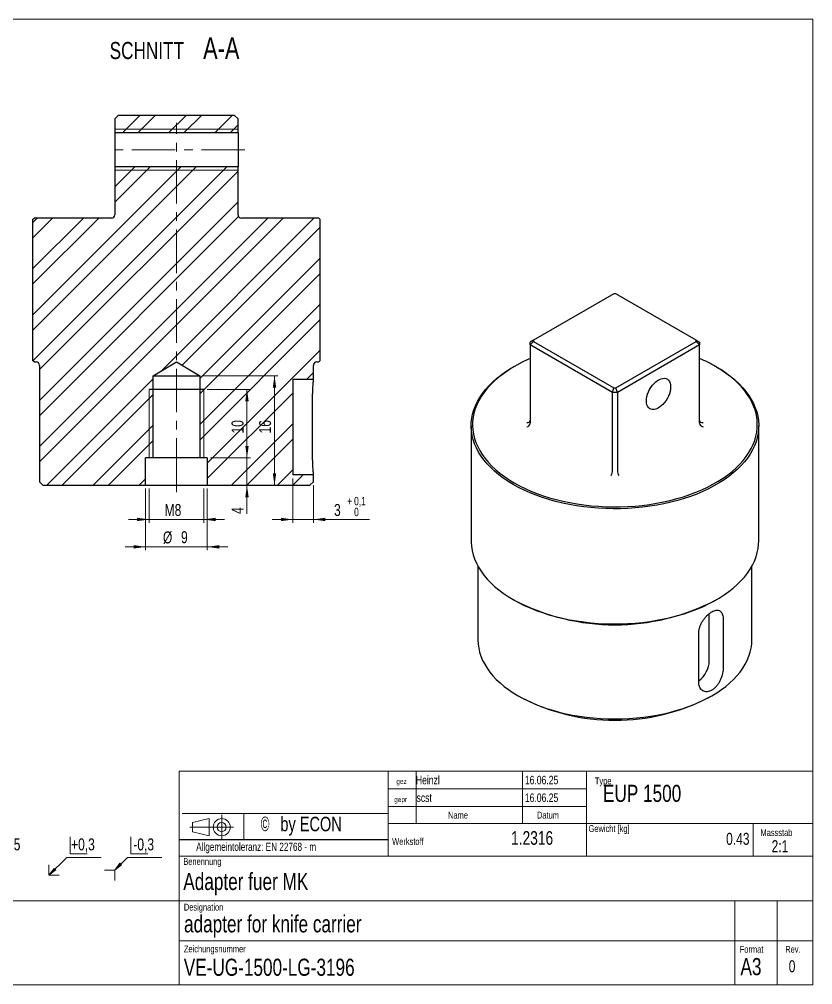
# Model space of a CAD drawing. Header units: millimetres. Extents: x 20 to 415, y 5 to 287.
# Drawn here: x 183.3 to 415, y 5 to 287 of the extents above; entities that cross this region are included whole.
import ezdxf
from ezdxf.enums import TextEntityAlignment as Align

# ---------------------------------------------------------------- set-up
doc = ezdxf.new("R2010")
doc.units = ezdxf.units.MM
doc.linetypes.add('CENTERX2', pattern=[20.32, 12.7, -2.54, 2.54, -2.54])
doc.layers.add('FORMAT', color=7, linetype='Continuous')
doc.styles.add('SLDTEXTSTYLE0', font='TXT', dxfattribs={"width": 0.75})
doc.styles.add('SLDTEXTSTYLE1', font='TXT', dxfattribs={"width": 0.605})
doc.dimstyles.new('SLDDIMSTYLE1', dxfattribs={"dimtxt": 3.5, "dimasz": 3.5, "dimexe": 0, "dimexo": 0.0625, "dimgap": 0.875, "dimtad": 1, "dimlfac": 0.5, "dimrnd": 1e-09, "dimzin": 12, "dimdsep": 46, "dimtxsty": 'SLDTEXTSTYLE0', "dimsah": 1, "dimcen": 0.09, "dimadec": 0, "dimazin": 3, "dimtfac": 1, "dimtdec": 1, "dimtofl": 0, "dimtmove": 0, "dimatfit": 3, "dimfxl": 1, "dimfrac": 2, "dimtolj": 1, "dimtzin": 12, "dimarcsym": 0})
doc.dimstyles.new('SLDDIMSTYLE11', dxfattribs={"dimtxt": 3.5, "dimasz": 3.5, "dimexe": 0, "dimexo": 0.0625, "dimgap": 0.875, "dimtad": 1, "dimlfac": 0.5, "dimrnd": 1e-09, "dimzin": 12, "dimdsep": 46, "dimtxsty": 'SLDTEXTSTYLE0', "dimsah": 1, "dimcen": 0.09, "dimadec": 0, "dimazin": 3, "dimtol": 1, "dimtp": 0.1, "dimtfac": 1, "dimtdec": 1, "dimtmove": 0, "dimatfit": 0, "dimfxl": 1, "dimfrac": 2, "dimtolj": 1, "dimarcsym": 0})
doc.dimstyles.new('SLDDIMSTYLE5', dxfattribs={"dimtxt": 3.5, "dimasz": 3.5, "dimexe": 0, "dimexo": 0.0625, "dimgap": 0.875, "dimtad": 1, "dimlfac": 0.5, "dimrnd": 1e-09, "dimzin": 12, "dimdsep": 46, "dimtxsty": 'SLDTEXTSTYLE0', "dimsah": 1, "dimcen": 0.09, "dimadec": 0, "dimazin": 3, "dimtfac": 1, "dimtdec": 1, "dimtmove": 0, "dimatfit": 0, "dimfxl": 1, "dimfrac": 2, "dimtolj": 1, "dimtzin": 12, "dimarcsym": 0})

# ---------------------------------------------------------------- blocks, each defined once
blk = doc.blocks.new('SW_NOTE_0')
at = {"color": 0, "linetype": 'Continuous', "lineweight": 18, "insert": (0, 4.51), "char_height": 3.5, "attachment_point": 1, "style": 'SLDTEXTSTYLE0'}
blk.add_mtext('DIN ISO 13715', dxfattribs=at)
blk = doc.blocks.new('Werkstückkanten - DIN ISO 13715')
at = {"linetype": 'Continuous'}
for points in [[(20.88, 1.5), (22.42, 3.5), (22.88, 3.04)], [(42.09, 4.54), (40.09, 3), (41.63, 5)]]:
    blk.add_hatch(color=7, dxfattribs=at).paths.add_polyline_path(points, flags=0)
at = {"color": 7, "linetype": 'Continuous', "lineweight": 18}
for p, q in [((27.09, 7.71), (27.09, 12.71)), ((44.81, 12.71), (44.81, 7.71)), ((26.09, 6.71), (20.88, 1.5)), ((26.09, 6.71), (36.09, 6.71)), ((27.09, 7.71), (32.09, 7.71)), ((40.09, 3), (43.81, 6.71)), ((43.81, 6.71), (53.81, 6.71)), ((44.81, 7.71), (49.81, 7.71)), ((20.88, 1.5), (20.88, 4.5)), ((20.88, 1.5), (22.42, 3.5)), ((22.88, 3.04), (20.88, 1.5)), ((22.42, 3.5), (22.88, 3.04)), ((37.09, 3), (40.09, 3)), ((40.09, 3), (41.63, 5)), ((42.09, 4.54), (40.09, 3)), ((40.09, 3), (40.09, 0)), ((41.63, 5), (42.09, 4.54)), ((20.88, 1.5), (23.88, 1.5))]:
    blk.add_line(p, q, dxfattribs=at)
blk.add_blockref('SW_NOTE_0', (-11.25, 7.76), dxfattribs=at)
at = {"color": 7, "linetype": 'Continuous', "lineweight": 18, "style": 'SLDTEXTSTYLE0', "width": 0.75}
for tag, p in [('WERT_1', (27.35, 12.18)), ('WERT_2', (45.54, 12.18))]:
    blk.add_attdef(tag, text='', height=3.5, dxfattribs=at).set_placement(p, align=Align.TOP_LEFT)
blk = doc.blocks.new('_D_17')
at = {"color": 7, "linetype": 'Continuous', "lineweight": 0}
for p, q in [((249.76, 158.9), (249.76, 164.9)), ((239.15, 158.9), (250.76, 158.9)), ((249.76, 158.9), (249.76, 150.9)), ((249.76, 150.9), (249.76, 142.5))]:
    blk.add_line(p, q, dxfattribs=at)
at = {"color": 7, "linetype": 'Continuous', "lineweight": 18}
for points in [[(249.76, 158.9), (250.26, 162.4), (249.26, 162.4)], [(249.76, 150.9), (249.26, 147.4), (250.26, 147.4)]]:
    blk.add_solid(points, dxfattribs=at)
at = {"color": 7, "linetype": 'Continuous', "lineweight": 18, "insert": (245.25, 142.5), "char_height": 3.5, "attachment_point": 1, "rotation": 90, "style": 'SLDTEXTSTYLE0'}
blk.add_mtext('4', dxfattribs=at)
blk = doc.blocks.new('_D_18')
at = {"color": 7, "linetype": 'Continuous', "lineweight": 0}
for p, q in [((220.15, 149.9), (220.15, 131.9)), ((238.15, 149.9), (238.15, 131.9)), ((220.15, 132.9), (214.15, 132.9)), ((238.15, 132.9), (220.15, 132.9)), ((238.15, 132.9), (244.15, 132.9))]:
    blk.add_line(p, q, dxfattribs=at)
at = {"color": 7, "linetype": 'Continuous', "lineweight": 18}
for points in [[(220.15, 132.9), (216.65, 133.4), (216.65, 132.4)], [(238.15, 132.9), (241.65, 132.4), (241.65, 133.4)]]:
    blk.add_solid(points, dxfattribs=at)
at = {"color": 7, "linetype": 'Continuous', "lineweight": 18, "char_height": 3.5, "attachment_point": 1, "style": 'SLDTEXTSTYLE0'}
for s, insert in [('%%c', (225.22, 137.41)), ('9', (230.5, 137.47))]:
    blk.add_mtext(s, dxfattribs=dict(at, insert=insert))
blk = doc.blocks.new('_D_19')
at = {"color": 7, "linetype": 'Continuous', "lineweight": 0}
for p, q in [((221.15, 149.9), (221.15, 139.9)), ((237.15, 149.9), (237.15, 139.9)), ((221.15, 140.9), (215.15, 140.9)), ((221.15, 140.9), (237.15, 140.9)), ((237.15, 140.9), (243.15, 140.9))]:
    blk.add_line(p, q, dxfattribs=at)
at = {"color": 7, "linetype": 'Continuous', "lineweight": 18}
for points in [[(221.15, 140.9), (217.65, 141.4), (217.65, 140.4)], [(237.15, 140.9), (240.65, 140.4), (240.65, 141.4)]]:
    blk.add_solid(points, dxfattribs=at)
at = {"color": 7, "linetype": 'Continuous', "lineweight": 18, "insert": (225.71, 145.41), "char_height": 3.5, "attachment_point": 1, "style": 'SLDTEXTSTYLE0'}
blk.add_mtext('M8', dxfattribs=at)
blk = doc.blocks.new('_D_20')
at = {"color": 7, "linetype": 'Continuous', "lineweight": 0}
for p, q in [((238.15, 178.9), (250.76, 178.9)), ((249.76, 158.9), (249.76, 178.9)), ((239.15, 158.9), (250.76, 158.9))]:
    blk.add_line(p, q, dxfattribs=at)
at = {"color": 7, "linetype": 'Continuous', "lineweight": 18}
for points in [[(249.76, 178.9), (249.26, 175.4), (250.26, 175.4)], [(249.76, 158.9), (250.26, 162.4), (249.26, 162.4)]]:
    blk.add_solid(points, dxfattribs=at)
at = {"color": 7, "linetype": 'Continuous', "lineweight": 18, "insert": (245.25, 166.02), "char_height": 3.5, "attachment_point": 1, "rotation": 90, "style": 'SLDTEXTSTYLE0'}
blk.add_mtext('10', dxfattribs=at)
blk = doc.blocks.new('_D_21')
at = {"color": 7, "linetype": 'Continuous', "lineweight": 0}
for p, q in [((263.15, 152.9), (263.15, 139.9)), ((269.15, 150.9), (269.15, 139.9)), ((263.15, 140.9), (257.15, 140.9)), ((263.15, 140.9), (269.15, 140.9)), ((269.15, 140.9), (285.58, 140.9))]:
    blk.add_line(p, q, dxfattribs=at)
at = {"color": 7, "linetype": 'Continuous', "lineweight": 18}
for points in [[(263.15, 140.9), (259.65, 141.4), (259.65, 140.4)], [(269.15, 140.9), (272.65, 140.4), (272.65, 141.4)]]:
    blk.add_solid(points, dxfattribs=at)
at = {"color": 7, "linetype": 'Continuous', "lineweight": 18, "attachment_point": 1, "style": 'SLDTEXTSTYLE0'}
for s, insert, char_height in [('+', (279.07, 147.48), 2.45), ('0,1', (281.05, 147.48), 2.45), ('3', (275.19, 145.41), 3.5), ('0', (281.05, 144.32), 2.45)]:
    blk.add_mtext(s, dxfattribs=dict(at, insert=insert, char_height=char_height))
blk = doc.blocks.new('_D_22')
at = {"color": 7, "linetype": 'Continuous', "lineweight": 0}
for p, q in [((236.95, 182.9), (258.8, 182.9)), ((257.8, 150.9), (257.8, 182.9))]:
    blk.add_line(p, q, dxfattribs=at)
at = {"color": 7, "linetype": 'Continuous', "lineweight": 18}
for points in [[(257.8, 182.9), (257.3, 179.4), (258.3, 179.4)], [(257.8, 150.9), (258.3, 154.4), (257.3, 154.4)]]:
    blk.add_solid(points, dxfattribs=at)
at = {"color": 7, "linetype": 'Continuous', "lineweight": 18, "insert": (253.29, 166.02), "char_height": 3.5, "attachment_point": 1, "rotation": 90, "style": 'SLDTEXTSTYLE0'}
blk.add_mtext('16', dxfattribs=at)

msp = doc.modelspace()

# ---------------------------------------------------------------- hatches: boundary and pattern name
at = {"linetype": 'Continuous', "lineweight": 18}
h = msp.add_hatch(dxfattribs=at)
h.set_pattern_fill('ANSI32', style=0)
h.paths.add_polyline_path([(211.150705, 253.9030961), (247.150705, 253.9030961), (247.150705, 257.9030961), (246.150705, 258.9030961), (212.150705, 258.9030961), (211.150705, 257.9030961)], flags=0)
h = msp.add_hatch(dxfattribs=at)
h.set_pattern_fill('ANSI32', style=0)
edge = h.paths.add_edge_path(flags=0)
edge.add_arc((248.150705, 229.9030961), 1, 180, 270, ccw=False)
edge.add_line((247.150705, 229.9030961), (247.150705, 243.9030961))
edge.add_line((247.150705, 243.9030961), (211.150705, 243.9030961))
edge.add_line((211.150705, 243.9030961), (211.150705, 229.9030961))
edge.add_arc((210.150705, 229.9030961), 1, 270, 360, ccw=False)
edge.add_line((210.150705, 228.9030961), (187.550705, 228.9030961))
edge.add_line((187.550705, 228.9030961), (187.150705, 228.5030961))
edge.add_line((187.150705, 228.5030961), (187.150705, 187.3030961))
edge.add_line((187.150705, 187.3030961), (187.550705, 186.9030961))
edge.add_line((187.550705, 186.9030961), (188.150705, 186.9030961))
edge.add_arc((188.150705, 185.9030961), 1, 0, 90, ccw=False)
edge.add_line((189.150705, 185.9030961), (189.150705, 151.9030961))
edge.add_line((189.150705, 151.9030961), (190.150705, 150.9030961))
edge.add_line((190.150705, 150.9030961), (220.150705, 150.9030961))
edge.add_line((220.150705, 150.9030961), (220.150705, 158.9030961))
edge.add_line((220.150705, 158.9030961), (222.350705, 158.9030961))
edge.add_line((222.350705, 158.9030961), (222.350705, 182.9030961))
edge.add_line((222.350705, 182.9030961), (229.150705, 186.9889483))
edge.add_line((229.150705, 186.9889483), (235.950705, 182.9030961))
edge.add_line((235.950705, 182.9030961), (235.950705, 158.9030961))
edge.add_line((235.950705, 158.9030961), (238.150705, 158.9030961))
edge.add_line((238.150705, 158.9030961), (238.150705, 150.9030961))
edge.add_line((238.150705, 150.9030961), (268.150705, 150.9030961))
edge.add_line((268.150705, 150.9030961), (269.150705, 151.9030961))
edge.add_line((269.150705, 151.9030961), (269.150705, 153.9030961))
edge.add_line((269.150705, 153.9030961), (263.150705, 153.9030961))
edge.add_line((263.150705, 153.9030961), (263.150705, 181.9030961))
edge.add_line((263.150705, 181.9030961), (269.150705, 181.9030961))
edge.add_line((269.150705, 181.9030961), (269.150705, 185.9030961))
edge.add_arc((270.150705, 185.9030961), 1, 90, 180, ccw=False)
edge.add_line((270.150705, 186.9030961), (270.750705, 186.9030961))
edge.add_line((270.750705, 186.9030961), (271.150705, 187.3030961))
edge.add_line((271.150705, 187.3030961), (271.150705, 228.5030961))
edge.add_line((271.150705, 228.5030961), (270.750705, 228.9030961))
edge.add_line((270.750705, 228.9030961), (248.150705, 228.9030961))

# ---------------------------------------------------------------- linework, layer by layer
at = {"color": 7, "linetype": 'Continuous', "lineweight": 18}
for p, q in [((415, 287), (20, 287)), ((415, 5), (415, 287)), ((211.150705, 254.9030961), (247.150705, 254.9030961)), ((211.150705, 242.9030961), (247.150705, 242.9030961)), ((221.150705, 158.9030961), (221.150705, 178.9030961)), ((237.150705, 158.9030961), (237.150705, 178.9030961)), ((230, 67.4032328), (230, 5)), ((230, 67.4032328), (415, 67.4032328)), ((290.9957696, 67.4032328), (290.9957696, 42.5515991)), ((299.1818151, 52.0871668), (299.1818151, 67.4032328)), ((330.1917113, 67.4032328), (330.1917113, 52.0837553)), ((348.9510088, 67.4032328), (348.9510088, 42.5515991)), ((348.9510088, 62.2477946), (290.9957696, 62.2477946)), ((348.9510088, 57.0806031), (290.9957696, 57.0806031)), ((290.9957696, 54.977416), (230.8038574, 54.977416)), ((242.3872728, 54.6436373), (242.3872728, 47.3984803)), ((248.8635686, 47.3984803), (248.8635686, 54.977416)), ((238.6950747, 53.5177845), (233.8648703, 52.3468828)), ((233.8648703, 52.3468828), (233.8648703, 49.6952348)), ((238.6950747, 48.5243331), (238.6950747, 53.5177845)), ((290.9957696, 52.0837553), (415, 52.0837553)), ((397.5981523, 52.0837553), (397.5981523, 42.5515991)), ((233.8648703, 49.6952348), (238.6950747, 48.5243331)), ((230, 42.5515991), (415, 42.5515991)), ((230, 29.4754958), (155.2110187, 29.4754958)), ((415, 29.4754958), (230, 29.4754958)), ((392.3018305, 29.4754958), (392.3018305, 5)), ((404.610727, 29.4754958), (404.610727, 5)), ((415, 17.8192917), (230, 17.8192917)), ((20, 5), (415, 5)), ((415, 5), (230, 5))]:
    msp.add_line(p, q, dxfattribs=at)
at = {"color": 7, "linetype": 'Continuous', "lineweight": 25}
for p, q in [((211.150705, 257.9030961), (212.150705, 258.9030961)), ((211.150705, 257.9030961), (211.150705, 253.9030961)), ((246.150705, 258.9030961), (212.150705, 258.9030961)), ((246.150705, 258.9030961), (247.150705, 257.9030961)), ((247.150705, 253.9030961), (247.150705, 257.9030961)), ((211.150705, 253.9030961), (247.150705, 253.9030961)), ((211.150705, 253.9030961), (211.150705, 243.9030961)), ((247.150705, 253.9030961), (247.150705, 243.9030961)), ((247.150705, 243.9030961), (211.150705, 243.9030961)), ((211.150705, 243.9030961), (211.150705, 229.9030961)), ((247.150705, 229.9030961), (247.150705, 243.9030961)), ((187.150705, 228.5030961), (187.550705, 228.9030961)), ((187.150705, 228.5030961), (187.150705, 187.3030961)), ((210.150705, 228.9030961), (187.550705, 228.9030961)), ((270.750705, 228.9030961), (248.150705, 228.9030961)), ((270.750705, 228.9030961), (271.150705, 228.5030961)), ((271.150705, 187.3030961), (271.150705, 228.5030961)), ((356.9380641, 206.7987471), (333.48222, 193.2579765)), ((357.5238505, 206.7987471), (356.9380641, 206.7987471)), ((380.9796946, 193.2579765), (357.5238505, 206.7987471)), ((333.48222, 193.2579765), (332.48222, 192.6805561)), ((332.48222, 191.864148), (333.48222, 192.9198092)), ((332.48222, 191.864148), (332.48222, 192.6805561)), ((356.5238505, 177.9852101), (332.48222, 191.864148)), ((332.48222, 191.864148), (332.48222, 169.0010052)), ((333.48222, 193.2579765), (333.48222, 192.9198092)), ((333.48222, 192.9198092), (356.9380641, 179.3790386)), ((357.5238505, 179.3790386), (380.9796946, 192.9198092)), ((381.9796946, 191.864148), (357.9380641, 177.9852101)), ((380.9796946, 192.9198092), (380.9796946, 193.2579765)), ((380.9796946, 193.2579765), (381.9796946, 192.6805561)), ((381.9796946, 191.864148), (380.9796946, 192.9198092)), ((381.9796946, 192.6805561), (381.9796946, 191.864148)), ((381.9796946, 169.0010052), (381.9796946, 191.864148)), ((187.550705, 186.9030961), (187.150705, 187.3030961)), ((187.550705, 186.9030961), (188.150705, 186.9030961)), ((222.350705, 182.9030961), (229.150705, 186.9889483)), ((229.150705, 186.9889483), (235.950705, 182.9030961)), ((270.150705, 186.9030961), (270.750705, 186.9030961)), ((271.150705, 187.3030961), (270.750705, 186.9030961)), ((189.150705, 185.9030961), (189.150705, 151.9030961)), ((269.150705, 181.9030961), (269.150705, 185.9030961)), ((327.8105355, 185.5711975), (327.5276468, 185.4078363)), ((386.9342678, 185.4078363), (386.6513791, 185.5711975)), ((222.350705, 182.9030961), (235.950705, 182.9030961)), ((222.350705, 158.9030961), (222.350705, 182.9030961)), ((235.950705, 182.9030961), (235.950705, 158.9030961)), ((263.150705, 181.9030961), (269.150705, 181.9030961)), ((263.150705, 181.9030961), (263.150705, 153.9030961)), ((237.150705, 178.9030961), (221.150705, 178.9030961)), ((356.5238505, 177.9852101), (356.9380641, 179.3790386)), ((357.9380641, 177.9852101), (356.5238505, 177.9852101)), ((356.5238505, 155.1220673), (356.5238505, 177.9852101)), ((356.9380641, 179.3790386), (357.5238505, 179.3790386)), ((357.9380641, 177.9852101), (357.5238505, 179.3790386)), ((357.9380641, 177.9852101), (357.9380641, 155.1220673)), ((268.8369746, 176.9030961), (268.8369746, 158.9030961)), ((315.2309573, 168.2660522), (315.2309573, 134.6245707)), ((399.2309573, 134.6245707), (399.2309573, 168.2660522)), ((220.150705, 150.9030961), (220.150705, 158.9030961)), ((222.350705, 158.9030961), (220.150705, 158.9030961)), ((235.950705, 158.9030961), (222.350705, 158.9030961)), ((238.150705, 158.9030961), (235.950705, 158.9030961)), ((238.150705, 158.9030961), (238.150705, 150.9030961)), ((269.150705, 153.9030961), (263.150705, 153.9030961)), ((269.150705, 151.9030961), (269.150705, 153.9030961)), ((190.150705, 150.9030961), (189.150705, 151.9030961)), ((190.150705, 150.9030961), (220.150705, 150.9030961)), ((220.150705, 150.9030961), (238.150705, 150.9030961)), ((238.150705, 150.9030961), (268.150705, 150.9030961)), ((269.150705, 151.9030961), (268.150705, 150.9030961)), ((317.2309573, 127.2316808), (317.2309573, 105.719026)), ((397.2309573, 105.719026), (397.2309573, 127.2316808)), ((327.5276468, 117.4827866), (327.8105355, 117.3194254)), ((386.6513791, 117.3194254), (386.9342678, 117.4827866)), ((384.8081218, 99.596894), (384.8081218, 113.4018062)), ((388.8289216, 111.9734703), (388.8289216, 97.2757357)), ((381.7578538, 93.1936951), (381.7578538, 107.8914297)), ((328.9420902, 89.3935173), (329.6493119, 88.9851142)), ((384.8126027, 88.9851142), (385.5198244, 89.3935173))]:
    msp.add_line(p, q, dxfattribs=at)
at = {"color": 7, "linetype": 'CENTERX2', "lineweight": 18}
for p, q in [((229.150705, 151.9030961), (229.150705, 256.7198618)), ((249.150705, 248.9030961), (209.150705, 248.9030961)), ((229.150705, 151.9030961), (229.150705, 148.9030961)), ((233.0801316, 51.0210588), (246.2304263, 51.0210588))]:
    msp.add_line(p, q, dxfattribs=at)
at = {"color": 7, "linetype": 'Continuous', "lineweight": 25, "flags": 128}
for points in [[(332.48222, 187.8956711), (331.8357181, 187.6137671), (330.1732123, 186.8338498), (328.5824589, 186.0055601), (327.067676, 185.1310946), (325.6328808, 184.2127722), (324.281878, 183.253028), (323.0182502, 182.2544072), (321.8453484, 181.219558), (320.7662828, 180.1512245), (319.7839151, 179.0522397), (318.9008501, 177.9255181), (318.1194297, 176.7740475), (317.441726, 175.6008812), (316.8695362, 174.4091305), (316.4043777, 173.2019556), (316.0474839, 171.9825576), (315.7998012, 170.7541703), (315.6619866, 169.5200511), (315.6344054, 168.2834726), (315.7171307, 167.0477141), (315.9099433, 165.8160525), (316.2123318, 164.5917539), (316.6234943, 163.3780651), (317.1423404, 162.1782045), (317.7674944, 160.9953539), (318.4972984, 159.83265), (319.3298171, 158.693176), (320.2628428, 157.5799538), (321.2939013, 156.4959353), (322.4202584, 155.4439952), (323.6389273, 154.426923), (324.9466761, 153.4474157), (326.3400371, 152.508071), (327.8153152, 151.6113798), (329.3685983, 150.7597198), (330.9957674, 149.9553497), (332.6925075, 149.2004023), (334.4543192, 148.4968798), (336.2765304, 147.8466477), (338.1543089, 147.2514303), (340.0826754, 146.712806), (342.0565159, 146.2322032), (344.0705964, 145.8108963), (346.1195758, 145.4500026), (348.1980206, 145.1504791), (350.3004191, 144.91312), (352.4211961, 144.7385549), (354.5547278, 144.6272465), (356.6953563, 144.5794902), (358.8374052, 144.5954125), (360.975194, 144.6749712), (363.1030538, 144.8179553), (365.2153419, 145.0239857), (367.3064568, 145.2925161), (369.3708532, 145.6228342), (371.4030569, 146.0140642), (373.3976787, 146.4651686), (375.3494293, 146.9749511), (377.2531329, 147.54206), (379.1037414, 148.1649913), (380.8963471, 148.8420931), (382.6261965, 149.5715699), (384.2887022, 150.3514872), (385.8794557, 151.1797769), (387.3942386, 152.0542424), (388.8290338, 152.9725648), (390.1800366, 153.932309), (391.4436644, 154.9309298), (392.6165662, 155.965779), (393.6956317, 157.0341125), (394.6779995, 158.1330972), (395.5610645, 159.2598189), (396.3424849, 160.4112895), (397.0201886, 161.5844557), (397.5923784, 162.7762065), (398.0575369, 163.9833814), (398.4144307, 165.2027793), (398.6621133, 166.4311666), (398.799928, 167.6652859), (398.8275092, 168.9018644), (398.7447839, 170.1376229), (398.5519713, 171.3692845), (398.2495828, 172.593583), (397.8384203, 173.8072719), (397.3195741, 175.0071325), (396.6944202, 176.1899831), (395.9646162, 177.352687), (395.1320975, 178.4921609), (394.1990718, 179.6053832), (393.1680133, 180.6894017), (392.0416562, 181.7413418), (390.8229873, 182.758414), (389.5152385, 183.7379212), (388.1218775, 184.677266), (386.6465994, 185.5739572), (386.6465994, 185.5739572)], [(386.9294421, 185.4106225), (388.4189056, 184.5053092), (389.8256643, 183.5569323), (391.1459876, 182.5680068), (392.3763744, 181.541155), (393.5135619, 180.4791001), (394.5545344, 179.3846583), (395.4965315, 178.260732), (396.3370552, 177.1103016), (397.0738765, 175.9364179), (397.7050416, 174.7421937), (398.2288767, 173.530796), (398.6439927, 172.3054371), (398.9492887, 171.0693664), (399.1439553, 169.8258619), (399.2274761, 168.5782211), (399.1996296, 167.3297524), (399.0604898, 166.0837667), (398.8104256, 164.8435679), (398.4501002, 163.612445), (397.9804689, 162.3936626), (397.4027773, 161.1904527), (396.7185573, 160.0060061), (395.9296232, 158.8434636), (395.0380672, 157.7059081), (394.0462536, 156.5963562), (392.9568124, 155.5177503), (391.7726327, 154.4729506), (390.4968547, 153.4647276), (389.1328614, 152.4957552), (387.6842701, 151.5686027), (386.1549221, 150.6857289), (384.5488729, 149.8494749), (382.8703815, 149.0620584), (381.1238989, 148.3255674), (379.3140566, 147.641955), (377.4456539, 147.013034), (375.5236454, 146.4404722), (373.553128, 145.9257878), (371.5393271, 145.4703459), (369.487583, 145.0753541), (367.4033366, 144.7418598), (365.2921148, 144.4707475), (363.1595163, 144.262736), (361.0111963, 144.118377), (358.8528518, 144.0380533), (356.6902063, 144.0219779), (354.5289948, 144.0701935), (352.3749484, 144.1825721), (350.2337793, 144.3588157), (348.1111654, 144.5984571), (346.0127356, 144.9008606), (343.9440545, 145.2652245), (341.9106079, 145.6905824), (339.917788, 146.1758064), (337.9708796, 146.7196097), (336.0750455, 147.3205504), (334.235313, 147.9770347), (332.4565609, 148.6873219), (330.743506, 149.4495284), (329.100691, 150.2616328), (327.5324725, 151.1214818), (326.043009, 152.0267951), (324.6362503, 152.975172), (323.315927, 153.9640975), (322.0855402, 154.9909493), (320.9483527, 156.0530042), (319.9073802, 157.147446), (318.9653831, 158.2713723), (318.1248594, 159.4218027), (317.3880381, 160.5956864), (316.756873, 161.7899106), (316.2330379, 163.0013084), (315.8179219, 164.2266673), (315.5126259, 165.4627379), (315.3179593, 166.7062424), (315.2344385, 167.9538833), (315.2622849, 169.2023519), (315.4014247, 170.4483377), (315.6514889, 171.6885364), (316.0118144, 172.9196593), (316.4814456, 174.1384417), (317.0591372, 175.3416516), (317.7433573, 176.5260982), (318.5322914, 177.6886407), (319.4238473, 178.8261962), (320.415661, 179.9357481), (321.5051022, 181.014354), (322.6892819, 182.0591538), (323.9650599, 183.0673767), (325.3290531, 184.0363491), (326.7776445, 184.9635016), (327.5276468, 185.4078363)], [(366.4233454, 175.5347914), (366.4628344, 176.1660834), (366.5804193, 176.8288664), (366.7734734, 177.5083349), (367.0376842, 178.1893107), (367.3671496, 178.856582), (367.75451, 179.495243), (368.1911124, 180.091027), (368.6672038, 180.6306253), (369.172149, 181.1019841), (369.6946686, 181.4945741), (370.2230901, 181.7996253), (370.7456097, 182.0103236), (371.2505549, 182.1219622), (371.7266463, 182.1320473), (372.1632487, 182.0403536), (372.5506091, 181.8489295), (372.8800746, 181.5620509), (373.1442853, 181.1861264), (373.3373394, 180.7295533), (373.4549243, 180.202531), (373.4944133, 179.616832), (373.4549243, 178.98554), (373.3373394, 178.322757), (373.1442853, 177.6432885), (372.8800746, 176.9623127), (372.5506091, 176.2950415), (372.1632487, 175.6563805), (371.7266463, 175.0605964), (371.2505549, 174.5209981), (370.7456097, 174.0496393), (370.2230901, 173.6570494), (369.6946686, 173.3519981), (369.172149, 173.1412998), (368.6672038, 173.0296612), (368.1911124, 173.0195761), (367.75451, 173.1112698), (367.3671496, 173.302694), (367.0376842, 173.5895725), (366.7734734, 173.9654971), (366.5804193, 174.4220701), (366.4628344, 174.9490925), (366.4233454, 175.5347914)], [(315.2309573, 134.6245707), (315.2344385, 134.3124018), (315.3179593, 133.064761), (315.5126259, 131.8212564), (315.8179219, 130.5851858), (316.2330379, 129.3598269), (316.756873, 128.1484292), (317.3880381, 126.954205), (318.1248594, 125.7803212), (318.9653831, 124.6298908), (319.9073802, 123.5059645), (320.9483527, 122.4115228), (322.0855402, 121.3494678), (323.315927, 120.3226161), (324.6362503, 119.3336905), (326.043009, 118.3853137), (327.5324725, 117.4800004)], [(327.5324725, 117.4800004), (329.100691, 116.6201514), (330.743506, 115.8080469), (332.4565609, 115.0458405), (334.235313, 114.3355533), (336.0750455, 113.6790689), (337.9708796, 113.0781283), (339.917788, 112.5343249), (341.9106079, 112.0491009), (343.9440545, 111.623743), (346.0127356, 111.2593792), (348.1111654, 110.9569756), (350.2337793, 110.7173343), (352.3749484, 110.5410906), (354.5289948, 110.428712), (356.6902063, 110.3804965), (358.8528518, 110.3965719), (361.0111963, 110.4768956), (363.1595163, 110.6212546), (365.2921148, 110.829266), (367.4033366, 111.1003784), (369.487583, 111.4338726), (371.5393271, 111.8288645), (373.553128, 112.2843064), (375.5236454, 112.7989907), (377.4456539, 113.3715525), (379.3140566, 114.0004735), (381.1238989, 114.6840859), (382.8703815, 115.4205769), (384.5488729, 116.2079935), (386.1549221, 117.0442474), (387.6842701, 117.9271213), (389.1328614, 118.8542737), (390.4968547, 119.8232462), (391.7726327, 120.8314691), (392.9568124, 121.8762688), (394.0462536, 122.9548748), (395.0380672, 124.0644267), (395.9296232, 125.2019821), (396.7185573, 126.3645246), (397.4027773, 127.5489713), (397.9804689, 128.7521812), (398.4501002, 129.9709636), (398.8104256, 131.2020865), (399.0604898, 132.4422852), (399.1996296, 133.688271), (399.2309573, 134.6245707)], [(317.2309573, 105.719026), (317.2857759, 104.5105098), (317.4500815, 103.3053061), (317.7234237, 102.1067182), (318.1050533, 100.9180314), (318.5939242, 99.7425038), (319.1886966, 98.5833574), (319.8877402, 97.4437694), (320.689139, 96.3268633), (321.5906963, 95.2357005), (322.5899411, 94.1732717), (323.6841346, 93.1424891), (324.8702775, 92.1461778), (326.1451188, 91.1870688), (327.5051643, 90.2677909), (328.946686, 89.3908637)], [(328.946686, 89.3908637), (330.465733, 88.5586909), (332.0581417, 87.7735534), (333.7195472, 87.0376032), (335.4453959, 86.3528574), (337.2309573, 85.721193), (339.0713373, 85.1443413), (340.9614916, 84.6238833), (342.8962393, 84.1612456), (344.8702775, 83.7576964), (346.8781955, 83.4143416), (348.9144897, 83.1321224), (350.9735787, 82.9118123), (353.0498188, 82.7540152), (355.137519, 82.6591636), (357.2309573, 82.6275175), (359.3243955, 82.6591636), (361.4120958, 82.7540152), (363.4883359, 82.9118123), (365.5474249, 83.1321224), (367.5837191, 83.4143416), (369.5916371, 83.7576964), (371.5656753, 84.1612456), (373.500423, 84.6238833), (375.3905773, 85.1443413), (377.2309573, 85.721193), (379.0165187, 86.3528574), (380.7423674, 87.0376032), (382.4037729, 87.7735534), (383.9961815, 88.5586909), (385.5152285, 89.3908637), (386.9567503, 90.2677909), (388.3167958, 91.1870688), (389.5916371, 92.1461778), (390.77778, 93.1424891), (391.8719734, 94.1732717), (392.8712183, 95.2357005), (393.7727756, 96.3268633), (394.5741744, 97.4437694), (395.2732179, 98.5833574), (395.8679903, 99.7425038), (396.3568613, 100.9180314), (396.7384909, 102.1067182), (397.0118331, 103.3053061), (397.1761387, 104.5105098), (397.2309573, 105.719026)]]:
    msp.add_lwpolyline(points, dxfattribs=at)
at = {"color": 7, "linetype": 'Continuous', "lineweight": 18}
for radius in [2.4967257, 1.325824]:
    msp.add_circle((242.3872728, 51.0210588), radius, dxfattribs=at)
at = {"color": 7, "linetype": 'Continuous', "lineweight": 25}
for centre, radius, start, end in [((210.150705, 229.9030961), 1, 270, 0), ((248.150705, 229.9030961), 1, 180, 270), ((188.150705, 185.9030961), 1, 0, 90), ((270.150705, 185.9030961), 1, 90, 180), ((364.8946486, 147.7014583), 43.6746326, 60.129229867, 66.971482787), ((357.2306901, 173.9642921), 63.8296002, 242.558531925, 297.446843006), ((377.0658657, 99.9612699), 7.7508257, 307.254271125, 357.305461542), ((357.2307109, 142.0042041), 59.7644095, 242.520766109, 297.484608822)]:
    msp.add_arc(centre, radius, start, end, dxfattribs=at)
for centre, major_axis, ratio, start_param, end_param in [((331.48222, 170.0565338), (0.923864, -0.533422), 0.7174825161, 5.1051286941, 6.6759250209), ((382.9796946, 170.0565338), (0.923864, 0.533422), 0.7174825161, 2.7488529399, 4.3196492667), ((331.48222, 168.7618848), (0.923864, 0.533422), 0.7174825161, 4.3196492667, 5.8904455934), ((382.9796946, 168.7618848), (0.923864, -0.533422), 0.7174825161, 3.5343323673, 5.1051286941), ((356.109637, 154.5447796), (0.2669577, 0.9963933), 0.317858333, 3.8419526504, 5.4127489772), ((358.3522776, 154.5447796), (-0.2669577, 0.9963933), 0.317858333, 0.87043633, 2.4412326568)]:
    msp.add_ellipse(centre, major_axis=major_axis, ratio=ratio, start_param=start_param, end_param=end_param, dxfattribs=at)
for points, knots in [([(269.150705, 181.9030961), (269.150705, 181.9030961), (269.146583, 181.8704183), (269.1309015, 181.7425319), (269.1194254, 181.6480003), (269.0904419, 181.3973244), (269.0729348, 181.2409266), (269.0352632, 180.8793158), (269.0149193, 180.6726398), (268.973553, 180.2065938), (268.9532001, 179.9545499), (268.9153976, 179.4137798), (268.8977852, 179.1215736), (268.8686158, 178.5166934), (268.8570392, 178.2052436), (268.8411912, 177.5643892), (268.8369746, 177.2335759), (268.8369746, 176.9030961)], [0, 0, 0, 0, 0.125, 0.125, 0.25, 0.25, 0.375, 0.375, 0.5, 0.5, 0.625, 0.625, 0.75, 0.75, 0.875, 0.875, 1, 1, 1, 1]), ([(268.8369746, 158.9030961), (268.8369746, 158.5723084), (268.8411078, 158.2471157), (268.8568315, 157.6074424), (268.8686085, 157.28962), (268.8978114, 156.6841064), (268.9151009, 156.396976), (268.9530422, 155.8535862), (268.9738187, 155.5965812), (269.0147185, 155.1358391), (269.0350443, 154.9289851), (269.0731182, 154.5634979), (269.0904923, 154.4084392), (269.1193162, 154.1591298), (269.1309731, 154.0630663), (269.1467063, 153.9347788), (269.150705, 153.9030961), (269.150705, 153.9030961)], [0, 0, 0, 0, 0.125, 0.125, 0.25, 0.25, 0.375, 0.375, 0.5, 0.5, 0.625, 0.625, 0.75, 0.75, 0.875, 0.875, 1, 1, 1, 1]), ([(381.7578538, 107.8914297), (381.7578538, 108.1614059), (381.7837349, 108.4383874), (381.8847667, 109.0059714), (381.9611564, 109.2998623), (382.159289, 109.8846643), (382.2800908, 110.1746709), (382.5634028, 110.7508346), (382.7272347, 111.0382774), (383.0819222, 111.585842), (383.2740919, 111.8490964), (383.6873183, 112.3550489), (383.9050196, 112.593227), (384.3506627, 113.0306882), (384.5818995, 113.2331946), (385.0494754, 113.5952919), (385.2818386, 113.7521842), (385.7434692, 114.0190175), (385.9750398, 114.1295369), (386.4175642, 114.2936261), (386.6299464, 114.3485128), (387.0377738, 114.4030937), (387.2321352, 114.4019318), (387.5883756, 114.343133), (387.7526732, 114.2858646), (388.0534307, 114.112672), (388.185194, 113.9995126), (388.4145943, 113.7211441), (388.5130096, 113.553676), (388.6699801, 113.1740161), (388.7288285, 112.9630284), (388.8084351, 112.4984211), (388.8289216, 112.243446), (388.8289216, 111.9734703)], [0, 0, 0, 0, 0.0625, 0.0625, 0.125, 0.125, 0.1875, 0.1875, 0.25, 0.25, 0.3125, 0.3125, 0.375, 0.375, 0.4375, 0.4375, 0.5, 0.5, 0.5625, 0.5625, 0.625, 0.625, 0.6875, 0.6875, 0.75, 0.75, 0.8125, 0.8125, 0.875, 0.875, 0.9375, 0.9375, 1, 1, 1, 1]), ([(388.8289216, 97.2757357), (388.8289216, 97.0057595), (388.8088802, 96.7254068), (388.730065, 96.1449975), (388.6703151, 95.8415007), (388.5134483, 95.2328764), (388.4170787, 94.9287654), (388.1873857, 94.3216481), (388.052919, 94.0172532), (387.7560469, 93.4363124), (387.5926127, 93.1564694), (387.2332229, 92.6194376), (387.0401006, 92.3670703), (386.6352462, 91.9060624), (386.4205133, 91.6940284), (385.9752484, 91.3190513), (385.7485763, 91.1588737), (385.2870297, 90.8919918), (385.0496677, 90.7848157), (384.585023, 90.6334963), (384.3564319, 90.5879668), (383.9076442, 90.5570318), (383.6885267, 90.5724851), (383.2790053, 90.6620423), (383.0859325, 90.7359222), (382.7266436, 90.9429044), (382.5660791, 91.0726904), (382.2831816, 91.381942), (382.1598399, 91.5637999), (381.9615827, 91.9672941), (381.8863481, 92.1877413), (381.784309, 92.6652987), (381.7578538, 92.9237195), (381.7578538, 93.1936951)], [0, 0, 0, 0, 0.0625, 0.0625, 0.125, 0.125, 0.1875, 0.1875, 0.25, 0.25, 0.3125, 0.3125, 0.375, 0.375, 0.4375, 0.4375, 0.5, 0.5, 0.5625, 0.5625, 0.625, 0.625, 0.6875, 0.6875, 0.75, 0.75, 0.8125, 0.8125, 0.875, 0.875, 0.9375, 0.9375, 1, 1, 1, 1])]:
    msp.add_open_spline(points, degree=3, knots=knots, dxfattribs=at)
at = {"layer": 'FORMAT', "color": 7}
msp.add_line((230, 47.3984803), (290.9957696, 47.3984803), dxfattribs=at)

# ---------------------------------------------------------------- block references
at = {"color": 7, "linetype": 'Continuous'}
ref = msp.add_blockref('Werkstückkanten - DIN ISO 13715', (171.030461, 35.4783905), dxfattribs=at)
ref.add_attrib('WERT_2', '-0,3', dxfattribs={"color": 7, "linetype": 'Continuous', "lineweight": 18, "height": 3.5, "style": 'SLDTEXTSTYLE0', "width": 0.75}).set_placement((216.5687437, 43.1838439), align=Align.BOTTOM_LEFT)
ref.add_attrib('WERT_1', '+0,3', dxfattribs={"color": 7, "linetype": 'Continuous', "lineweight": 18, "height": 3.5, "style": 'SLDTEXTSTYLE0', "width": 0.75}).set_placement((198.3812771, 43.1925263), align=Align.BOTTOM_LEFT)

# ---------------------------------------------------------------- texts
at = {"color": 7, "linetype": 'Continuous', "lineweight": 0}
for s, insert, char_height, attachment_point, style in [('SCHNITT', (220.509977, 280.3831572), 5, 2, 'SLDTEXTSTYLE0'), ('A-A', (242.2544203, 281.7277732), 6.35, 2, 'SLDTEXTSTYLE0'), ('Heinzl', (299.0968871, 66.0303554), 2.5, 1, 'SLDTEXTSTYLE0'), ('16.06.25', (330.9275189, 66.0303554), 2.5, 1, 'SLDTEXTSTYLE0'), ('Type', (351.3827253, 65.5247106), 2, 1, 'SLDTEXTSTYLE0'), ('gez', (293.3892506, 65.1467819), 1.5, 1, 'SLDTEXTSTYLE0'), ('EUP 1500', (353.7470731, 63.3868686), 5, 1, 'SLDTEXTSTYLE0'), ('gepr', (292.7793222, 59.8473534), 1.5, 1, 'SLDTEXTSTYLE0'), ('scst', (299.2978514, 60.8586434), 2.5, 1, 'SLDTEXTSTYLE0'), ('16.06.25', (330.9275189, 60.8586434), 2.5, 1, 'SLDTEXTSTYLE0'), ('©', (253.7850493, 54.0950433), 4.2333333, 1, 'SLDTEXTSTYLE1'), ('by ECON', (259.5157281, 54.0480063), 4.23333333, 1, 'SLDTEXTSTYLE0'), ('Name', (308.4836593, 55.5349879), 2, 1, 'SLDTEXTSTYLE0'), ('Datum', (334.4562753, 55.5349879), 2, 1, 'SLDTEXTSTYLE0'), ('Gewicht [kg]', (349.5245032, 51.6043921), 2, 1, 'SLDTEXTSTYLE0'), ('Werkstoff', (292.15855, 47.8398481), 2, 1, 'SLDTEXTSTYLE0'), ('1.2316', (339.183095, 49.862428), 4, 3, 'SLDTEXTSTYLE0'), ('0.43', (396.5461165, 49.3567832), 3.5, 3, 'SLDTEXTSTYLE0'), ('Massstab', (399.7501361, 50.4195304), 2, 1, 'SLDTEXTSTYLE0'), ('Allgemeintoleranz: EN 22768 - m', (234.9221512, 46.4827132), 2.38125, 1, 'SLDTEXTSTYLE0'), ('2:1', (405.4398839, 47.2110023), 3.5, 2, 'SLDTEXTSTYLE0'), ('Benennung', (231.161845, 41.9966951), 2, 1, 'SLDTEXTSTYLE0'), ('Adapter fuer MK', (231.161845, 37.6565252), 5, 1, 'SLDTEXTSTYLE0'), ('Designation', (231.3304848, 28.6536258), 2, 1, 'SLDTEXTSTYLE0'), ('adapter for knife carrier', (231.3742697, 25.2773627), 5, 1, 'SLDTEXTSTYLE0'), ('Zeichungsnummer', (231.3304848, 16.4474949), 2, 1, 'SLDTEXTSTYLE0'), ('Format', (393.6858859, 16.3454986), 2, 1, 'SLDTEXTSTYLE0'), ('Rev.', (406.9788873, 16.3483779), 2, 1, 'SLDTEXTSTYLE0'), ('VE-UG-1500-LG-3196', (231.3106163, 12.5935288), 5, 1, 'SLDTEXTSTYLE0'), ('A3', (393.9039095, 12.781319), 5, 1, 'SLDTEXTSTYLE0'), ('0', (407.9998454, 12.1284176), 3.5, 1, 'SLDTEXTSTYLE0')]:
    msp.add_mtext(s, dxfattribs=dict(at, insert=insert, char_height=char_height, attachment_point=attachment_point, style=style))

# ---------------------------------------------------------------- dimensions: what is measured, and where the dimension line sits
at = {"color": 7, "linetype": 'Continuous', "lineweight": 18}
for base, p1, p2, dimstyle, picture, middle in [((257.7988886, 182.9030961), (268.150705, 150.9030961), (235.950705, 182.9030961), 'SLDDIMSTYLE1', '_D_22', (257.7988886, 168.6065139)), ((249.7616535, 178.9030961), (238.150705, 158.9030961), (237.150705, 178.9030961), 'SLDDIMSTYLE1', '_D_20', (249.7616535, 168.6065139)), ((249.7616535, 150.9030961), (238.150705, 158.9030961), (238.150705, 150.9030961), 'SLDDIMSTYLE5', '_D_17', (249.7616535, 143.7943649))]:
    dim = msp.add_linear_dim(base=base, p1=p1, p2=p2, angle=90, dimstyle=dimstyle, dxfattribs=at)
    dim.commit()
    dim.dimension.update_dxf_attribs({"geometry": picture, "text_midpoint": middle, "dimtype": 160})
dim = msp.add_linear_dim(base=(269.150705, 140.9030961), p1=(263.150705, 153.9030961), p2=(269.150705, 151.9030961), dimstyle='SLDDIMSTYLE11', dxfattribs=at)
dim.commit()
dim.dimension.update_dxf_attribs({"geometry": '_D_21', "text_midpoint": (280.3824947, 140.9030961), "dimtype": 160})
for base, p1, p2, text, picture, middle in [((220.150705, 132.9007573), (238.150705, 150.9030961), (220.150705, 150.9030961), '%%c<>', '_D_18', (229.1491854, 132.9007573)), ((237.150705, 140.9030961), (221.150705, 150.9030961), (237.150705, 150.9030961), 'M8', '_D_19', (229.150705, 140.9030961))]:
    dim = msp.add_linear_dim(base=base, p1=p1, p2=p2, text=text, dimstyle='SLDDIMSTYLE5', dxfattribs=at)
    dim.commit()
    dim.dimension.update_dxf_attribs({"geometry": picture, "text_midpoint": middle, "dimtype": 160})

doc.saveas('drawing.dxf')
